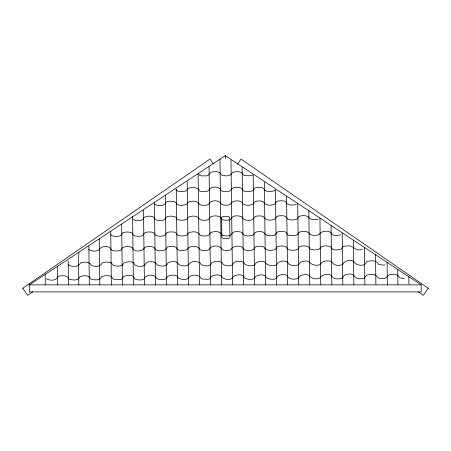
<?xml version="1.0" encoding="UTF-8"?>
<svg xmlns="http://www.w3.org/2000/svg" width="451" height="451" viewBox="0 0 451 451"><rect width="100%" height="100%" fill="white"/><g stroke="black" fill="none" stroke-linecap="round" stroke-linejoin="round"><path stroke-width="0.68" d="M78.931 252.329L78.513 261.445L78.812 284.829M298.263 248.433L298.833 247.187L300.321 246.285L304.013 245.936L307.221 246.24L308.693 246.968L309.933 248.89C312.819 250.288 316.551 250.226 319.483 248.963L320.109 248.101M253.597 203.672L254.544 202.037L256.348 201.135L260.407 200.937L263.085 201.552C265.216 205.921 271.378 205.944 275.161 203.88L276.328 201.8L277.979 200.999L281.678 200.723L284.947 201.197L286.165 202.206L286.661 203.3L287.704 284.666M237.632 163.967L241.014 159.068L428.45 288.403M428.236 288.257L423.354 295.332L418.139 291.729M298.269 248.49L297.694 249.273C294.768 250.655 291.149 250.508 288.116 249.51L285.652 246.471L282.473 245.964L278.69 246.207L276.965 246.979L275.764 249.082C271.964 251.258 265.791 251.106 263.61 246.765L260.83 246.173L256.799 246.404L255.074 247.334C253.535 251.585 247.689 250.57 244.262 249.792L241.815 246.798C237.846 245.485 232.744 245.727 230.732 249.815L228.268 250.457L224.282 250.384L222.213 249.606C219.947 244.651 211.079 244.803 208.903 249.769L206.637 250.502L202.527 250.519L200.261 249.798C197.961 244.972 189.33 245.068 186.996 249.753C183.54 250.705 177.604 251.771 176.121 247.396L174.109 246.579L169.982 246.466L167.434 247.018L164.987 250.001L162.974 250.643L159.242 250.773L156.582 250.305L155.392 249.442L154.05 247.374C151.248 246.212 147.894 246.201 145.047 247.216C142.595 251.883 134.167 252.667 132.109 247.424C129.076 246.342 125.215 246.066 122.39 247.785L121.308 249.888L119.628 250.705L115.828 250.981L112.665 250.587L111.352 249.73C109.531 244.983 101.007 245.637 98.932 250.023C96.17 251.517 92.455 251.41 89.625 250.108L88.864 249.121M275.24 189.877L274.546 190.632C270.927 191.895 265.109 192.464 263.294 188.197L261.298 187.436L257.29 187.357L254.821 188.028C252.977 192.43 247.216 192.002 243.377 190.863L241.37 188.146C237.998 186.917 232.242 186.274 230.624 190.39L229.164 191.28L225.872 191.652L222.535 191.292L221.08 190.378C219.028 185.835 210.267 186.015 208.39 190.694L206.586 191.517L202.747 191.726L199.968 191.201C197.673 187.047 192.295 186.923 188.174 188.366L186.054 190.97C183.072 191.545 177.519 192.96 175.907 189.397M253.597 203.705C250.671 205.797 245.254 206.062 242.582 203.486M22.55 288.403L209.986 159.068L213.368 163.967M32.861 291.729L27.646 295.332L22.764 288.257M29.383 284.857L225.28 155.668L421.189 284.857L421.189 291.932L29.383 291.932L29.383 284.857L421.189 284.857M340.826 234.796L336.728 235.49L333.272 235.14L331.801 234.227L330.476 232.158C326.304 230.128 321.371 231.166 318.626 234.858C315.734 235.478 312.351 235.777 309.696 234.278L308.591 232.502C305.71 230.889 301.668 230.963 298.754 232.479L297.621 234.565C294.785 236.166 291.126 235.845 288.076 235.022L285.675 232.017L282.816 231.414L278.803 231.577L276.886 232.316L275.657 234.402L274.484 235.253C270.668 236.127 265.526 236.454 263.604 232.304L261.067 231.634L256.918 231.769L254.99 232.643L253.569 234.819C250.446 236.2 246.111 236.521 243.213 234.531L241.798 232.35C238.483 231.329 232.975 230.54 231.335 234.497C228.939 236.719 225.004 236.053 222.168 235.151C220.257 230.641 213.943 230.946 210.296 232.879L208.881 235.056L206.868 235.862L202.815 235.986L200.267 235.354C198.124 231.025 192.002 231.121 188.247 233.088L186.973 235.044C183.98 236.239 180.304 236.386 177.339 235.061L176.07 232.992L174.328 232.085L170.286 231.865L167.479 232.35L166.261 233.263L164.965 235.321C161.982 236.499 158.081 236.786 155.307 234.999L153.994 232.925L152.235 232.164L148.571 231.944L145.56 232.378L144.269 233.257L143.046 235.321L141.343 236.053L137.786 236.307L134.595 235.907L133.259 235.016L132.058 232.964C129.065 231.684 125.198 231.572 122.294 233.128L121.212 235.213C118.399 236.893 114.503 236.747 111.521 235.529L110.895 234.667M296.459 204.416C293.556 205.273 290.264 205.273 287.428 204.202L286.701 203.395M362.356 249.55L358.663 249.972A4.239 2.407 0 0 1 357.423 249.798L355.721 249.144L353.855 247.717A10.362 5.886 0 0 0 353.46 247.402L349.581 245.767L343.837 246.19A3.309 1.877 0 0 0 342.794 246.872L341.001 249.392L336.164 250.068L333.024 249.561L330.228 246.443L325.661 245.778A18.034 10.243 0 0 0 324.906 245.795L321.704 246.658L320.261 247.717A4.442 2.52 0 0 0 320.114 247.96M318.04 219.192C315.26 219.755 312.098 219.936 309.533 218.588L308.304 216.683C305.361 215.24 301.268 215.138 298.444 216.88L297.327 218.938C294.418 220.37 290.777 220.195 287.738 219.22L285.303 216.209L282.236 215.679L278.368 215.905L276.593 216.672L275.398 218.758C271.711 220.894 265.453 220.917 263.345 216.542L260.757 215.894L256.647 216.057L254.77 216.942C252.69 221.807 243.602 221.503 241.623 216.638C238.517 215.719 233.584 214.851 231.549 218.047C231.075 219.265 229.824 219.902 228.584 220.065A10.074 5.722 0 0 1 223.781 220.065C222.117 219.987 221.108 218.673 220.46 217.297C217.574 215.307 213.16 215.505 210.138 217.111L208.745 219.276L206.829 220.111L202.815 220.28L200.154 219.676C197.955 215.369 191.946 215.375 188.101 217.309L186.849 219.265C183.884 220.567 180.197 220.624 177.204 219.383L175.935 217.343L174.317 216.407L170.36 216.136L167.411 216.581L166.12 217.467L164.84 219.536C161.892 220.827 158.002 221.018 155.178 219.349L153.876 217.275C150.972 215.826 146.936 215.708 144.145 217.455L142.933 219.519C140.013 220.872 135.824 221.283 133.079 219.338M384.788 264.895L382.42 265.098L378.631 264.387C376.472 259.849 370.931 260.554 366.922 261.501L364.69 264.551C360.62 266.152 355.862 265.149 353.545 261.36A5.288 2.999 0 0 0 352.158 260.701C348.64 259.9 344.175 260.779 342.726 264.433C339.045 266.022 333.56 265.853 331.75 261.704C328.666 260.599 324.382 260.357 321.772 262.583C320.187 266.586 313.693 265.492 310.88 263.598C309.093 259.691 302.722 260.723 299.904 262.741L298.838 264.669C295.743 265.904 291.385 266.084 288.691 263.92C287.383 259.686 280.691 260.74 277.912 262.691C276.519 267.161 269.726 265.921 266.738 264.145C265.256 260.131 259.156 260.909 256.247 262.713C254.505 267.11 248.005 266.107 244.769 264.275L243.867 262.465L241.257 261.428A14.381 8.169 0 0 0 236.769 261.473A4.206 2.39 0 0 0 233.415 263.587C231.476 266.829 226.114 266.067 223.268 264.523C221.514 260.08 215.217 260.971 211.874 262.713C210.493 266.981 204.444 266.293 201.281 264.698L200.007 262.792C196.901 261.236 191.179 260.503 189.195 264.1C186.753 266.936 181.702 265.96 178.737 264.607L177.857 262.888C175.23 260.819 170.991 261.371 168.15 262.736C166.582 267.184 160.522 266.507 157.083 264.951L155.967 263.057C152.821 260.881 146.169 260.717 144.765 265.087C141.952 267.009 137.375 266.896 134.702 264.861C133.97 260.233 127.182 261.952 124.205 262.713L122.058 265.605L117.102 266.186L113.28 265.368L111.002 262.55L110.01 262.262L106.165 262.054L102.197 262.809C100.556 267.353 95.172 266.507 91.519 265.588C89.529 261.264 84.365 261.811 80.594 262.888C78.592 267.437 72.51 266.998 68.896 265.199L68.264 264.117M404.141 278.521L400.06 277.917L397.331 274.992L393.131 274.304L389.309 274.766L387.657 275.882L386.327 277.709L384.184 278.549L382.211 278.69L378.389 278.036L375.463 274.963L371.162 274.394L366.691 275.037L364.453 278.098C360.885 279.366 355.8 279.327 353.866 275.448C351.639 273.436 348.29 273.909 345.641 274.693C343.262 275.059 343.448 278.256 341.125 278.6C338.351 278.949 334.935 279.406 332.748 277.275C331.085 273.018 324.365 274.123 321.467 276.153C319.889 280.178 313.417 279.079 310.576 277.213C308.788 273.289 302.452 274.321 299.599 276.3L298.545 278.233C295.461 279.524 291.098 279.665 288.381 277.528C287.073 273.278 280.409 274.326 277.602 276.266C276.209 280.753 269.444 279.507 266.428 277.76C264.985 273.672 258.835 274.518 255.942 276.294C254.178 280.691 247.7 279.716 244.453 277.872C243.078 273.531 236.617 274.524 233.584 276.277C232.13 280.466 226.058 279.834 222.952 278.109C221.153 273.74 214.907 274.507 211.553 276.316L210.617 278.104A4.014 2.278 0 0 1 207.979 279.293L202.386 279.028L200.954 278.278L199.68 276.373C196.563 274.845 190.835 274.078 188.868 277.709C186.359 280.443 181.403 279.603 178.399 278.194C177.034 273.892 170.94 274.839 167.806 276.356C166.227 280.798 160.15 280.094 156.734 278.521L155.629 276.632C152.714 274.608 147.466 274.535 145.025 277.331C144.726 279.451 142.285 279.891 140.532 279.941C138.254 279.924 134.246 280.15 133.992 277.077C131.624 274.219 126.872 275.578 123.828 276.345L121.708 279.214L116.572 279.772L112.897 278.921L111.978 277.382L110.647 276.13L109.644 275.849L105.624 275.646L101.802 276.446C100.212 281.024 94.693 280.071 91.096 279.13C89.151 274.783 83.88 275.42 80.171 276.542C78.311 281.069 72.808 280.167 69.093 279.225C67.278 274.642 61.855 275.392 58.089 276.429C56.319 281.148 49.965 280.804 46.414 278.848M154.885 204.28C157.647 206.225 161.819 205.848 164.75 204.489L165.996 202.437L167.389 201.58L170.489 201.185L174.317 201.512L175.8 202.476C177.277 206.682 183.557 205.425 186.72 204.252L187.937 202.319C191.827 200.47 197.792 200.447 199.985 204.754L202.679 205.34L206.682 205.16L208.571 204.32C210.747 199.336 219.598 199.703 221.83 204.523L224.22 205.205L228.229 205.149L230.382 204.41C232.214 200.21 237.688 200.345 241.432 201.693L242.576 203.435M198.615 173.787L199.613 175.208L201.304 175.867L206.383 175.89L208.323 175.191L210.718 172.31L213.859 171.707L217.004 171.763L219.637 172.491L222.196 175.411L226.706 175.952L230.298 175.135L232.727 172.254L237.711 171.594L241.443 172.4L242.931 174.7L244.82 175.619L250.04 175.789L253.174 174.825L254.635 284.406M408.837 276.711L408.933 284.164M397.72 269.377L397.912 284.423M387.071 262.358L387.358 284.564M375.514 254.736L375.892 284.299M342.816 284.44L342.191 233.156M331.806 284.485L331.085 225.579M320.762 284.525L319.939 218.115M309.758 284.575L308.834 210.78M298.731 284.62L297.711 203.745M275.46 190.029L276.677 284.711M264.337 182.272L265.656 284.756M242.114 167.445L243.619 284.451M230.985 160.015L232.586 284.496M225.32 155.668L225.359 158.696M219.958 159.102L221.571 284.542M209.038 166.622L210.555 284.587M198.119 174.125L199.539 284.637M187.199 181.635L188.524 284.682M176.262 189.155L177.491 284.728M165.342 195.43L166.475 284.773M155.46 284.823L154.434 202.414M144.438 284.97L143.503 210.172M132.588 216.429L133.428 284.914M122.401 284.959L121.663 224.029M111.374 285.004L110.732 231.239M99.801 284.818L99.254 238.917M364.419 247.39L364.853 284.558M353.325 240.073L353.855 284.604M286.588 196.546L286.661 203.3M88.864 246.223L89.315 284.829M68.174 260.841L68.417 284.587M45.173 274.71L45.235 284.852M57.632 266.721L57.632 284.823M221.621 217.63L221.869 237.288A2.193 1.246 0 0 0 224.091 238.432L227.794 238.416A2.193 1.246 0 0 0 229.92 237.158L229.666 217.737A2.199 1.246 0 0 0 227.563 216.486L223.82 216.503A2.199 1.246 0 0 0 221.621 217.63"/></g></svg>
